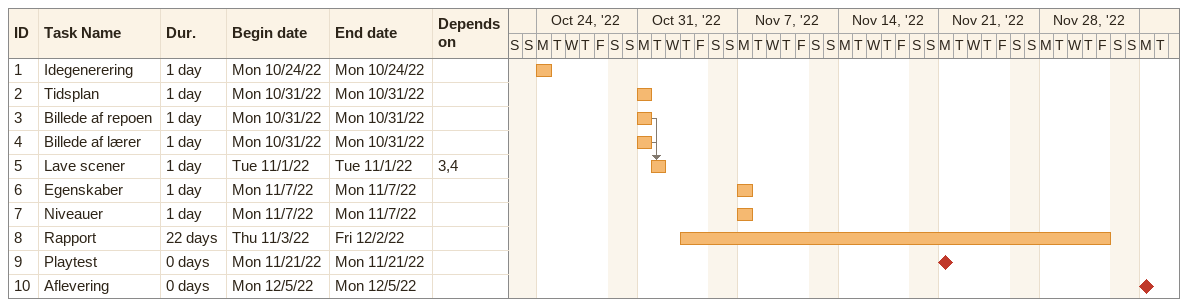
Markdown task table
| ID | Task | Duration | Start | Finish | Predecessors |
|---|---|---|---|---|---|
| 1 | Idegenerering | 1d | 2022-10-24 | 2022-10-24 |  |
| 2 | Tidsplan | 1d | 2022-10-31 | 2022-10-31 |  |
| 3 | Billede af repoen | 1d | 2022-10-31 | 2022-10-31 |  |
| 4 | Billede af lærer | 1d | 2022-10-31 | 2022-10-31 |  |
| 5 | Lave scener | 1d | 2022-11-01 | 2022-11-01 | 3, 4 |
| 6 | Egenskaber | 1d | 2022-11-07 | 2022-11-07 |  |
| 7 | Niveauer | 1d | 2022-11-07 | 2022-11-07 |  |
| 8 | Rapport | 22d | 2022-11-03 | 2022-12-02 |  |
| 9 | Playtest | 0d | 2022-11-21 | 2022-11-21 |  |
| 10 | Aflevering | 0d | 2022-12-05 | 2022-12-05 |  |
